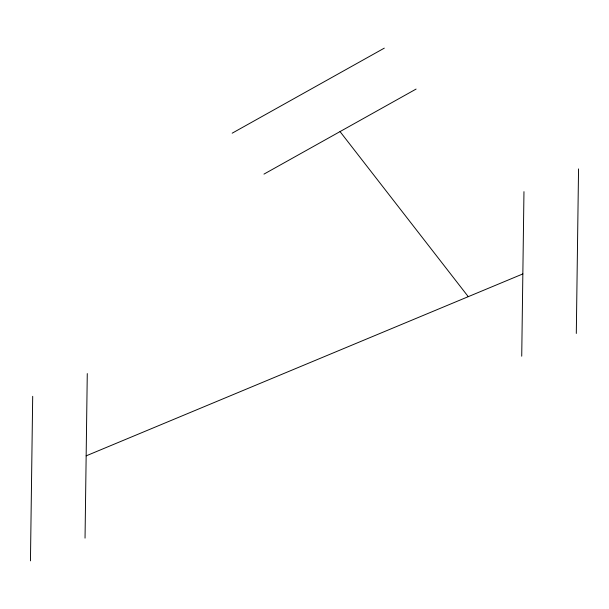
<?xml version="1.0" encoding="UTF-8"?>
<svg xmlns="http://www.w3.org/2000/svg" width="609" height="609" viewBox="0 0 609 609"><rect width="100%" height="100%" fill="white"/><g stroke="black" fill="none" stroke-linecap="round" stroke-linejoin="round"><path stroke-width="0.91" d="M30.45 560.859L32.696 396.322M85.039 538.12L87.277 373.583M521.723 356.196L523.968 191.66M576.304 333.458L578.55 168.921M232.181 133.188L384.302 48.141M263.971 174.113L416.099 89.066M86.158 455.852L522.842 273.928M340.035 131.59L468.26 296.667"/></g></svg>
